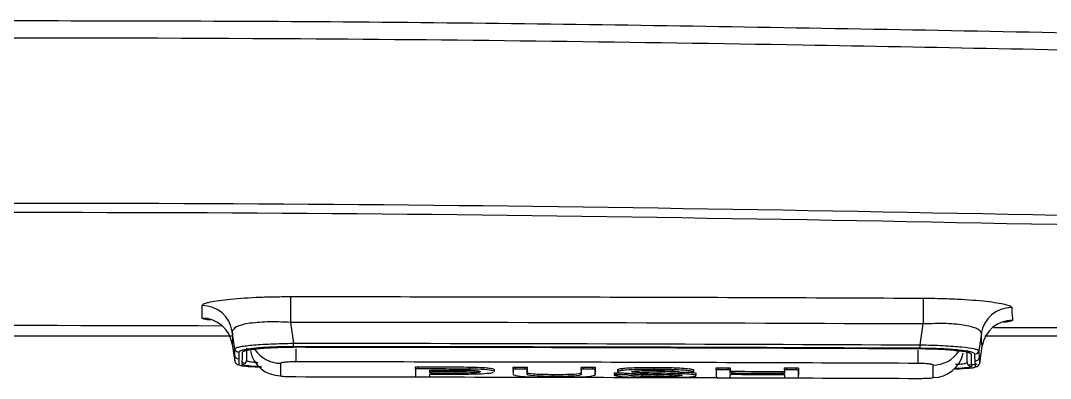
# Model space of a CAD drawing. Header units: millimetres. Extents: x -8699 to 14519, y -2727 to 7848.
# Drawn here: x 806.4 to 907.4, y -605.9 to -570.8 of the extents above; entities that cross this region are included whole.
import ezdxf

# ---------------------------------------------------------------- set-up
doc = ezdxf.new("R2010")
doc.units = ezdxf.units.MM
doc.layers.add('1', color=7, linetype='Continuous', true_color=0xffffff)
doc.layers.add('4', color=4, linetype='Continuous')

msp = doc.modelspace()

# ---------------------------------------------------------------- linework, layer by layer
at = {"layer": '1', "color": 8, "linetype": 'Continuous'}
for p, q in [((832.89, -600.38), (833.19, -602.42)), ((894.65, -602.58), (894.95, -600.53)), ((833.42, -602.8), (833.42, -602.79)), ((894.42, -602.94), (894.42, -602.95)), ((833.42, -602.96), (833.42, -604.25)), ((894.41, -603.11), (894.41, -604.4)), ((845.37, -604.74), (845.37, -604.94)), ((854.93, -604.76), (854.93, -604.96)), ((855.91, -604.96), (855.91, -604.76)), ((861.61, -604.78), (861.61, -604.98)), ((862.59, -604.98), (862.59, -604.78)), ((874.85, -604.82), (874.85, -605.02)), ((875.83, -605.02), (875.83, -604.82)), ((881.53, -604.84), (881.53, -605.04)), ((882.51, -605.04), (882.51, -604.84)), ((846.55, -605.33), (846.55, -605.13)), ((846.75, -605.14), (846.75, -605.35)), ((864.85, -605.33), (864.85, -605.53)), ((872.45, -605.24), (872.45, -605.04)), ((876.23, -605.17), (876.23, -605.37)), ((881.13, -605.39), (881.13, -605.19))]:
    msp.add_line(p, q, dxfattribs=at)
at = {"layer": '1', "color": 7, "linetype": 'Continuous'}
for p, q in [((827.44, -602.96), (827.19, -601.27)), ((900.65, -601.47), (900.4, -603.14)), ((827.17, -602.5), (827.43, -604.18)), ((900.49, -604.37), (900.74, -602.72)), ((845.17, -604.96), (845.17, -604.76)), ((854.73, -604.98), (854.73, -604.78)), ((856.11, -604.78), (856.11, -604.98)), ((861.41, -604.99), (861.41, -604.79)), ((862.79, -604.8), (862.79, -605)), ((874.65, -605.03), (874.65, -604.83)), ((876.03, -604.84), (876.03, -605.04)), ((881.33, -605.06), (881.33, -604.86)), ((882.71, -604.86), (882.71, -605.06)), ((833.41, -605.7), (833.41, -605.67)), ((852.89, -605.21), (852.89, -605.01)), ((854.73, -605.3), (854.73, -605.36)), ((862.79, -605.45), (862.79, -605.25)), ((864.65, -605.34), (864.65, -605.54)), ((864.98, -605.01), (864.98, -605.21)), ((872.45, -605.24), (872.45, -605.04)), ((872.45, -605.04), (872.45, -605.04)), ((872.69, -605.6), (872.69, -605.4)), ((876.03, -605.36), (876.03, -605.16)), ((882.71, -605.74), (882.71, -605.54)), ((894.41, -605.87), (894.41, -605.84))]:
    msp.add_line(p, q, dxfattribs=at)
at = {"layer": '1', "color": 8, "linetype": 'Continuous'}
for centre, major_axis, ratio, start_param, end_param in [((832.89, -600.83), (0, 3), 0.000082, 0.108823, 1.422441), ((824.22, -601.71), (-3, -0.06), 0.995907, 3.270118, 4.692953), ((894.95, -600.98), (-0.01, -3), 0.000759, 3.252354, 4.564038), ((903.61, -601.91), (-3, -0.1), 0.995731, 4.675823, 6.102552), ((824.21, -602.95), (-3, 0.17), 0.998393, 3.347474, 4.769016), ((833.19, -602.36), (0, 0.4), 0.00012, 3.245129, 4.564036), ((894.65, -602.52), (0.002, 0.4), 0.000756, 3.246861, 4.564038), ((827.83, -602.9), (-0.4, -0.009), 0.995771, 0.126443, 1.548975), ((831.92, -602.62), (-3, 0), 0.998256, 0.188142, 1.569482), ((831.92, -601.4), (-3, 0), 0.995735, 0.573382, 1.570508), ((895.92, -601.57), (-3, 0), 0.995602, 1.566643, 2.566441), ((895.92, -602.79), (-3, 0), 0.998265, 1.567039, 2.953704), ((900.01, -603.08), (0.4, 0.012), 0.995613, 4.678371, 6.105036), ((828.17, -604.11), (0.4, -0.003), 0.998279, 4.720005, 6.283185), ((899.67, -604.31), (-0.4, -0.003), 0.998285, 0, 1.558273)]:
    msp.add_ellipse(centre, major_axis=major_axis, ratio=ratio, start_param=start_param, end_param=end_param, dxfattribs=at)
at = {"layer": '1', "color": 7, "linetype": 'Continuous'}
for centre, major_axis, ratio, start_param, end_param in [((903.71, -603.16), (-2.97, -0.44), 0.998361, 4.56277, 5.989221), ((827.82, -604.12), (-0.399, 0.021), 0.998292, 0.199616, 1.620981), ((900.09, -604.32), (0.396, 0.055), 0.998263, 4.57146, 5.997883)]:
    msp.add_ellipse(centre, major_axis=major_axis, ratio=ratio, start_param=start_param, end_param=end_param, dxfattribs=at)
at = {"layer": '1', "color": 8, "linetype": 'Continuous'}
for points, knots in [([(759.3, -570.88), (766.08, -570.86), (779.64, -570.8), (799.97, -570.76), (820.29, -570.77), (847.39, -570.91), (874.47, -571.3), (901.53, -571.8), (915.05, -572.07), (921.82, -572.21)], [0, 0, 0, 0, 0.125001, 0.249997, 0.374992, 0.49999, 0.749992, 0.874995, 1, 1, 1, 1]), ([(921.56, -573.92), (908.74, -573.66), (879.53, -573.06), (825.45, -572.34), (784.15, -572.5), (759.26, -572.6)], [0, 0, 0, 0, 0.237223, 0.540651, 1, 1, 1, 1]), ([(758.57, -588.79), (784.83, -588.68), (811, -588.58), (863.23, -588.98), (889.33, -589.47), (915.52, -589.99)], [0, 0, 0, 0, 0.5, 0.5, 1, 1, 1, 1]), ([(915.36, -590.93), (889.25, -590.41), (863.12, -589.92), (810.83, -589.51), (784.67, -589.62), (758.5, -589.72)], [0, 0, 0, 0, 0.5, 0.5, 1, 1, 1, 1]), ([(824.22, -598.72), (824.23, -598.69), (824.26, -598.62), (824.48, -598.51), (825.07, -598.34), (826.54, -598.11), (828.97, -597.93), (831.17, -597.85), (832.32, -597.85), (832.89, -597.84)], [0, 0, 0, 0, 0.083926, 0.167305, 0.251486, 0.499898, 0.748567, 0.874803, 1, 1, 1, 1]), ([(832.89, -597.84), (843.34, -597.85), (864.03, -597.87), (884.72, -597.95), (894.96, -598)], [0, 0, 0, 0, 0.50521, 1, 1, 1, 1]), ([(824.21, -599.95), (824.22, -599.78), (824.23, -599.44), (824.22, -598.96), (824.22, -598.72)], [0, 0, 0, 0, 0.500117, 1, 1, 1, 1]), ([(894.96, -598), (895.34, -598), (896.1, -598.01), (897.23, -598.04), (899.02, -598.11), (901.3, -598.29), (902.85, -598.55), (903.53, -598.76), (903.59, -598.87), (903.63, -598.92)], [0, 0, 0, 0, 0.083696, 0.16701, 0.251439, 0.499784, 0.748385, 0.874426, 1, 1, 1, 1]), ([(903.63, -598.92), (903.64, -599.17), (903.66, -599.65), (903.7, -599.99), (903.72, -600.16)], [0, 0, 0, 0, 0.497824, 1, 1, 1, 1]), ([(825.09, -600.15), (825.02, -600.14), (824.71, -600.11), (824.31, -600.05), (824.24, -599.98), (824.21, -599.95)], [0, 0, 0, 0, 0.117846, 0.561274, 1, 1, 1, 1]), ([(832.89, -600.38), (832.89, -600.38), (832.12, -600.33), (830.56, -600.3), (828.68, -600.46), (827.4, -600.81), (827.26, -601.11), (827.19, -601.27)], [0, 0, 0, 0, 0.000078, 0.251799, 0.500063, 0.732434, 1, 1, 1, 1]), ([(900.65, -601.47), (900.63, -601.39), (900.59, -601.22), (900.25, -601), (899.74, -600.82), (898.84, -600.61), (897.26, -600.45), (895.72, -600.51), (894.95, -600.53)], [0, 0, 0, 0, 0.139321, 0.269153, 0.389837, 0.5018, 0.749521, 1, 1, 1, 1]), ([(903.72, -600.16), (903.71, -600.18), (903.68, -600.23), (903.45, -600.29), (903.14, -600.33), (902.89, -600.36), (902.8, -600.36)], [0, 0, 0, 0, 0.283202, 0.565692, 0.852696, 1, 1, 1, 1]), ([(894.65, -602.92), (884.61, -602.87), (864.12, -602.79), (843.64, -602.77), (833.19, -602.76)], [0, 0, 0, 0, 0.490077, 1, 1, 1, 1]), ([(833.42, -602.79), (843.71, -602.8), (864.04, -602.82), (884.38, -602.9), (894.42, -602.94)], [0, 0, 0, 0, 0.506158, 1, 1, 1, 1]), ([(827.84, -603.98), (827.75, -603.96), (827.56, -603.93), (827.49, -603.74), (827.44, -603.64)], [0, 0, 0, 0, 0.423058, 1, 1, 1, 1]), ([(827.83, -603.3), (827.83, -603.42), (827.84, -603.66), (827.84, -603.87), (827.84, -603.98)], [0, 0, 0, 0, 0.500374, 1, 1, 1, 1]), ([(900.04, -604.17), (900.03, -604.07), (900.02, -603.85), (900.01, -603.61), (900, -603.48)], [0, 0, 0, 0, 0.499955, 1, 1, 1, 1]), ([(900.44, -603.83), (900.39, -603.94), (900.32, -604.13), (900.12, -604.16), (900.04, -604.17)], [0, 0, 0, 0, 0.570512, 1, 1, 1, 1]), ([(827.84, -603.98), (827.84, -604.08), (827.83, -604.28), (827.83, -604.44), (827.82, -604.52)], [0, 0, 0, 0, 0.49989, 1, 1, 1, 1]), ([(830.04, -604.73), (829.92, -604.73), (829.3, -604.7), (828.64, -604.65), (828.23, -604.57), (828.19, -604.53), (828.17, -604.51)], [0, 0, 0, 0, 0.099597, 0.547366, 0.774865, 1, 1, 1, 1]), ([(828.57, -604.12), (828.59, -604.14), (828.64, -604.18), (828.99, -604.24), (829.39, -604.28), (829.65, -604.3), (829.7, -604.3)], [0, 0, 0, 0, 0.320984, 0.630469, 0.928454, 1, 1, 1, 1]), ([(831.92, -604.39), (831.92, -604.63), (831.92, -605.1), (831.91, -605.44), (831.91, -605.61)], [0, 0, 0, 0, 0.50176, 1, 1, 1, 1]), ([(833.42, -604.25), (833.22, -604.25), (832.82, -604.25), (832.32, -604.29), (832.05, -604.33), (831.93, -604.36), (831.92, -604.38), (831.92, -604.39)], [0, 0, 0, 0, 0.250229, 0.499808, 0.749353, 0.874589, 1, 1, 1, 1]), ([(894.41, -604.4), (884.39, -604.36), (864.06, -604.28), (843.73, -604.26), (833.42, -604.25)], [0, 0, 0, 0, 0.49267, 1, 1, 1, 1]), ([(895.91, -604.55), (895.9, -604.54), (895.89, -604.53), (895.77, -604.49), (895.5, -604.45), (895, -604.41), (894.6, -604.41), (894.41, -604.4)], [0, 0, 0, 0, 0.125411, 0.250647, 0.500193, 0.74977, 1, 1, 1, 1]), ([(895.91, -605.79), (895.91, -605.62), (895.91, -605.28), (895.91, -604.8), (895.91, -604.55)], [0, 0, 0, 0, 0.498298, 1, 1, 1, 1]), ([(899.67, -604.71), (899.65, -604.73), (899.61, -604.77), (899.19, -604.84), (898.59, -604.88), (898.07, -604.91), (898.04, -604.91)], [0, 0, 0, 0, 0.24253, 0.48762, 0.969993, 1, 1, 1, 1]), ([(898.13, -604.49), (898.27, -604.48), (898.66, -604.45), (899.16, -604.4), (899.23, -604.34), (899.27, -604.31)], [0, 0, 0, 0, 0.189756, 0.587135, 1, 1, 1, 1]), ([(900.09, -604.72), (900.08, -604.63), (900.06, -604.47), (900.05, -604.27), (900.04, -604.17)], [0, 0, 0, 0, 0.501544, 1, 1, 1, 1])]:
    msp.add_open_spline(points, degree=3, knots=knots, dxfattribs=at)
at = {"layer": '1', "color": 7, "linetype": 'Continuous'}
for points, degree in [([(752.51, -600.54), (777.05, -600.59), (801.59, -600.64), (826.14, -600.7)], 3), ([(901.87, -600.87), (953.5, -600.99), (1005.14, -601.1), (1056.77, -601.19)], 3), ([(828.58, -602.91), (828.57, -603.4), (828.57, -603.8), (828.57, -604.12)], 3), ([(899.27, -604.31), (899.27, -604), (899.26, -603.59), (899.26, -603.09)], 3), ([(828.36, -604.37), (828.28, -604.36), (828.2, -604.35), (828.12, -604.35)], 3), ([(850.52, -604.96), (850.52, -604.76)], 1), ([(865.42, -605.1), (865.42, -604.89)], 1), ([(868.6, -604.99), (868.6, -604.79)], 1), ([(870.61, -605.03), (870.61, -604.82)], 1), ([(849.14, -605.35), (849.14, -605.15)], 1), ([(850.99, -605.32), (850.99, -605.12)], 1), ([(854.72, -605.16), (854.72, -605.14), (854.73, -605.12), (854.73, -605.1)], 3), ([(858.67, -605.68), (858.67, -605.48)], 1), ([(866.76, -605.29), (866.76, -605.09)], 1), ([(867.4, -605.68), (867.4, -605.48)], 1), ([(868.89, -605.71), (868.89, -605.51)], 1), ([(870.2, -605.7), (870.2, -605.5)], 1), ([(870.96, -605.41), (870.96, -605.21)], 1), ([(876.03, -605.48), (876.03, -605.49), (876.03, -605.5), (876.03, -605.5)], 3), ([(876.23, -605.17), (877.86, -605.18), (879.5, -605.18), (881.13, -605.19)], 3)]:
    msp.add_open_spline(points, degree=degree, dxfattribs=at)
at = {"layer": '1', "color": 8, "linetype": 'Continuous'}
for points in [[(894.95, -600.53), (874.26, -600.45), (853.58, -600.38), (832.89, -600.38)], [(827.19, -601.27), (827.2, -601.78), (827.19, -602.19), (827.17, -602.5)], [(900.74, -602.72), (900.69, -602.4), (900.66, -601.98), (900.65, -601.47)], [(833.19, -602.42), (853.68, -602.42), (874.16, -602.49), (894.65, -602.58)], [(827.43, -604.18), (827.44, -604.02), (827.44, -603.84), (827.44, -603.64)], [(827.44, -603.64), (827.44, -603.43), (827.44, -603.21), (827.44, -602.96)], [(900.4, -603.14), (900.41, -603.39), (900.42, -603.62), (900.44, -603.83)], [(900.44, -603.83), (900.45, -604.04), (900.47, -604.22), (900.49, -604.37)]]:
    msp.add_open_spline(points, degree=3, dxfattribs=at)
at = {"layer": '1', "color": 7, "linetype": 'Continuous'}
for points, knots in [([(827.44, -602.96), (827.46, -602.93), (827.51, -602.86), (827.87, -602.77), (828.4, -602.68), (829.33, -602.58), (830.9, -602.47), (832.43, -602.44), (833.19, -602.42)], [0, 0, 0, 0, 0.136468, 0.265432, 0.387055, 0.50153, 0.74901, 1, 1, 1, 1]), ([(833.19, -602.76), (832.83, -602.76), (832.12, -602.77), (831.1, -602.8), (830.16, -602.85), (829.34, -602.92), (828.68, -603.01), (828.2, -603.1), (827.89, -603.2), (827.85, -603.26), (827.83, -603.3)], [0, 0, 0, 0, 0.125624, 0.250629, 0.375242, 0.499664, 0.62412, 0.748903, 0.8742, 1, 1, 1, 1]), ([(828.18, -603.31), (828.2, -603.27), (828.24, -603.21), (828.66, -603.09), (829.61, -602.94), (831.07, -602.84), (832.39, -602.8), (833.08, -602.8), (833.42, -602.79)], [0, 0, 0, 0, 0.125127, 0.251476, 0.500241, 0.748793, 0.87507, 1, 1, 1, 1]), ([(833.42, -602.79), (834.61, -602.79), (836.55, -602.79), (839.28, -602.79), (841.59, -602.8), (843.91, -602.8), (846.24, -602.8), (848.56, -602.8), (854.38, -602.81), (864.84, -602.84), (875.14, -602.87), (881.79, -602.89), (883.61, -602.9), (885.44, -602.91), (887.26, -602.91), (889.06, -602.92), (891.44, -602.93), (893.23, -602.94), (894.42, -602.94)], [0, 0, 0, 0, 0.058409, 0.095781, 0.133905, 0.17203, 0.210155, 0.248279, 0.286404, 0.49609, 0.762967, 0.792922, 0.822878, 0.852834, 0.882789, 0.912228, 0.941535, 1, 1, 1, 1]), ([(894.42, -602.94), (894.76, -602.95), (895.45, -602.96), (896.76, -603), (898.23, -603.11), (899.18, -603.26), (899.6, -603.39), (899.64, -603.46), (899.66, -603.49)], [0, 0, 0, 0, 0.125055, 0.251401, 0.500187, 0.74876, 0.874888, 1, 1, 1, 1]), ([(894.65, -602.58), (895.03, -602.58), (895.8, -602.6), (896.89, -602.65), (897.9, -602.71), (899.02, -602.8), (900.13, -602.96), (900.31, -603.08), (900.4, -603.14)], [0, 0, 0, 0, 0.126583, 0.252132, 0.37697, 0.501427, 0.735731, 1, 1, 1, 1]), ([(900, -603.48), (899.98, -603.45), (899.94, -603.38), (899.63, -603.28), (899.15, -603.18), (898.49, -603.1), (897.67, -603.02), (896.74, -602.97), (895.72, -602.93), (895.01, -602.92), (894.65, -602.92)], [0, 0, 0, 0, 0.125685, 0.250708, 0.375275, 0.499799, 0.62445, 0.749211, 0.87431, 1, 1, 1, 1]), ([(828.17, -604.51), (828.17, -604.35), (828.17, -604.01), (828.18, -603.54), (828.18, -603.31)], [0, 0, 0, 0, 0.496917, 1, 1, 1, 1]), ([(899.66, -603.49), (899.66, -603.73), (899.66, -604.2), (899.67, -604.54), (899.67, -604.71)], [0, 0, 0, 0, 0.502146, 1, 1, 1, 1]), ([(827.82, -604.52), (827.84, -604.54), (827.88, -604.58), (828.32, -604.66), (829.07, -604.72), (829.83, -604.75), (830.05, -604.76)], [0, 0, 0, 0, 0.210097, 0.422163, 0.839655, 1, 1, 1, 1]), ([(845.17, -604.76), (845.17, -604.75), (845.18, -604.75), (845.19, -604.75), (845.2, -604.75), (845.23, -604.74), (845.25, -604.74), (845.29, -604.74), (845.31, -604.74), (845.34, -604.74), (845.36, -604.74), (845.37, -604.74)], [0, 0, 0, 0, 0.21587, 0.21587, 0.431762, 0.431762, 0.647291, 0.647291, 0.862061, 0.862061, 1, 1, 1, 1]), ([(845.37, -604.94), (845.35, -604.94), (845.33, -604.94), (845.29, -604.94), (845.27, -604.94), (845.23, -604.95), (845.22, -604.95), (845.19, -604.95), (845.18, -604.95), (845.17, -604.95), (845.17, -604.96), (845.17, -604.96)], [0, 0, 0, 0, 0.213949, 0.213949, 0.427877, 0.427877, 0.642135, 0.642135, 0.857133, 0.857133, 1, 1, 1, 1]), ([(845.17, -604.96), (845.17, -605.1), (845.17, -605.23), (845.17, -605.42), (845.17, -605.49), (845.17, -605.6), (845.17, -605.66), (845.17, -605.71)], [0, 0, 0, 0, 0.499954, 0.499954, 0.759862, 0.759862, 1, 1, 1, 1]), ([(845.37, -604.74), (846.23, -604.74), (847.09, -604.74), (848.81, -604.75), (849.67, -604.74), (850.52, -604.76)], [0, 0, 0, 0, 0.5, 0.5, 1, 1, 1, 1]), ([(850.52, -604.96), (850.07, -604.95), (849.61, -604.95), (848.69, -604.95), (848.24, -604.95), (846.98, -604.94), (846.18, -604.94), (845.37, -604.94)], [0, 0, 0, 0, 0.266876, 0.266876, 0.5323, 0.5323, 1, 1, 1, 1]), ([(850.52, -604.76), (850.85, -604.76), (851.18, -604.77), (851.72, -604.8), (851.94, -604.81), (852.31, -604.85), (852.46, -604.87), (852.74, -604.92), (852.84, -604.95), (852.88, -604.99), (852.89, -605), (852.89, -605.01)], [0, 0, 0, 0, 0.243023, 0.243023, 0.441697, 0.441697, 0.639672, 0.639672, 0.917142, 0.917142, 1, 1, 1, 1]), ([(852.9, -605.21), (852.89, -605.18), (852.83, -605.15), (852.56, -605.08), (852.29, -605.04), (851.51, -604.98), (851.02, -604.97), (850.52, -604.96)], [0, 0, 0, 0, 0.26528, 0.26528, 0.63264, 0.63264, 1, 1, 1, 1]), ([(854.73, -604.78), (854.73, -604.77), (854.73, -604.77), (854.75, -604.77), (854.76, -604.77), (854.79, -604.76), (854.8, -604.76), (854.84, -604.76), (854.86, -604.76), (854.9, -604.76), (854.91, -604.76), (854.93, -604.76)], [0, 0, 0, 0, 0.215873, 0.215873, 0.43177, 0.43177, 0.647293, 0.647293, 0.86205, 0.86205, 1, 1, 1, 1]), ([(854.93, -604.96), (854.91, -604.96), (854.88, -604.96), (854.84, -604.96), (854.82, -604.96), (854.79, -604.96), (854.77, -604.97), (854.75, -604.97), (854.74, -604.97), (854.73, -604.97), (854.73, -604.97), (854.73, -604.98)], [0, 0, 0, 0, 0.213938, 0.213938, 0.427855, 0.427855, 0.642098, 0.642098, 0.857083, 0.857083, 1, 1, 1, 1]), ([(854.93, -604.76), (855.09, -604.76), (855.26, -604.76), (855.58, -604.76), (855.75, -604.76), (855.91, -604.76)], [0, 0, 0, 0, 0.5, 0.5, 1, 1, 1, 1]), ([(855.91, -604.96), (855.75, -604.96), (855.58, -604.96), (855.3, -604.96), (855.19, -604.96), (855.03, -604.96), (854.98, -604.96), (854.93, -604.96)], [0, 0, 0, 0, 0.500025, 0.500025, 0.85183, 0.85183, 1, 1, 1, 1]), ([(855.91, -604.76), (855.93, -604.76), (855.96, -604.76), (856, -604.76), (856.02, -604.76), (856.05, -604.77), (856.07, -604.77), (856.09, -604.77), (856.1, -604.77), (856.11, -604.78), (856.11, -604.78), (856.11, -604.78)], [0, 0, 0, 0, 0.213989, 0.213989, 0.427954, 0.427954, 0.642293, 0.642293, 0.857396, 0.857396, 1, 1, 1, 1]), ([(856.11, -604.98), (856.11, -604.98), (856.11, -604.98), (856.09, -604.97), (856.08, -604.97), (856.05, -604.97), (856.04, -604.97), (856, -604.96), (855.98, -604.96), (855.94, -604.96), (855.93, -604.96), (855.91, -604.96)], [0, 0, 0, 0, 0.215958, 0.215958, 0.431936, 0.431936, 0.647588, 0.647588, 0.862493, 0.862493, 1, 1, 1, 1]), ([(856.11, -604.78), (856.11, -604.86), (856.11, -604.93), (856.11, -605.08), (856.11, -605.15), (856.11, -605.26), (856.12, -605.29), (856.21, -605.35), (856.27, -605.37), (856.45, -605.4), (856.56, -605.41), (856.83, -605.43), (857, -605.44), (857.42, -605.46), (857.68, -605.47), (858.18, -605.47), (858.43, -605.48), (858.67, -605.48)], [0, 0, 0, 0, 0.261069, 0.261069, 0.522137, 0.522137, 0.656849, 0.656849, 0.737572, 0.737572, 0.796415, 0.796415, 0.855322, 0.855322, 0.931909, 0.931909, 1, 1, 1, 1]), ([(861.41, -604.79), (861.41, -604.79), (861.41, -604.79), (861.43, -604.78), (861.44, -604.78), (861.47, -604.78), (861.48, -604.78), (861.52, -604.78), (861.54, -604.78), (861.58, -604.78), (861.59, -604.78), (861.61, -604.78)], [0, 0, 0, 0, 0.215871, 0.215871, 0.431767, 0.431767, 0.647282, 0.647282, 0.862028, 0.862028, 1, 1, 1, 1]), ([(861.61, -604.78), (861.77, -604.78), (861.94, -604.78), (862.26, -604.78), (862.43, -604.78), (862.59, -604.78)], [0, 0, 0, 0, 0.5, 0.5, 1, 1, 1, 1]), ([(862.59, -604.78), (862.61, -604.78), (862.64, -604.78), (862.68, -604.78), (862.7, -604.78), (862.73, -604.78), (862.75, -604.78), (862.77, -604.79), (862.78, -604.79), (862.79, -604.79), (862.79, -604.79), (862.79, -604.8)], [0, 0, 0, 0, 0.213992, 0.213992, 0.42796, 0.42796, 0.642308, 0.642308, 0.857424, 0.857424, 1, 1, 1, 1]), ([(862.79, -604.8), (862.79, -604.91), (862.79, -605.03), (862.79, -605.17), (862.8, -605.21), (862.8, -605.25)], [0, 0, 0, 0, 0.737215, 0.737215, 1, 1, 1, 1]), ([(864.98, -605.01), (864.98, -605), (865, -604.98), (865.13, -604.94), (865.26, -604.92), (865.42, -604.89)], [0, 0, 0, 0, 0.423636, 0.423636, 1, 1, 1, 1]), ([(865.42, -604.89), (865.75, -604.85), (866.26, -604.82), (867.39, -604.79), (867.99, -604.78), (868.6, -604.79)], [0, 0, 0, 0, 0.5, 0.5, 1, 1, 1, 1]), ([(868.6, -604.79), (868.77, -604.79), (868.94, -604.79), (869.29, -604.79), (869.46, -604.79), (869.97, -604.8), (870.29, -604.81), (870.61, -604.82)], [0, 0, 0, 0, 0.25003, 0.25003, 0.500477, 0.500477, 1, 1, 1, 1]), ([(870.61, -604.82), (870.93, -604.84), (871.23, -604.85), (871.75, -604.9), (871.96, -604.92), (872.27, -604.97), (872.37, -605), (872.43, -605.03), (872.44, -605.04), (872.45, -605.04)], [0, 0, 0, 0, 0.316426, 0.316426, 0.634493, 0.634493, 0.934568, 0.934568, 1, 1, 1, 1]), ([(874.65, -604.83), (874.65, -604.83), (874.65, -604.83), (874.67, -604.82), (874.68, -604.82), (874.71, -604.82), (874.72, -604.82), (874.76, -604.82), (874.78, -604.82), (874.82, -604.82), (874.83, -604.82), (874.85, -604.82)], [0, 0, 0, 0, 0.215864, 0.215864, 0.431753, 0.431753, 0.647254, 0.647254, 0.861981, 0.861981, 1, 1, 1, 1]), ([(874.85, -604.82), (875.01, -604.82), (875.18, -604.82), (875.5, -604.82), (875.67, -604.82), (875.83, -604.82)], [0, 0, 0, 0, 0.5, 0.5, 1, 1, 1, 1]), ([(875.83, -604.82), (875.85, -604.82), (875.88, -604.82), (875.92, -604.82), (875.94, -604.82), (875.97, -604.82), (875.99, -604.83), (876.01, -604.83), (876.02, -604.83), (876.03, -604.83), (876.03, -604.84), (876.03, -604.84)], [0, 0, 0, 0, 0.214002, 0.214002, 0.427979, 0.427979, 0.642343, 0.642343, 0.857479, 0.857479, 1, 1, 1, 1]), ([(876.03, -604.84), (876.03, -604.89), (876.03, -604.95), (876.03, -605.05), (876.03, -605.11), (876.03, -605.16)], [0, 0, 0, 0, 0.499996, 0.499996, 1, 1, 1, 1]), ([(881.33, -604.86), (881.33, -604.85), (881.33, -604.85), (881.35, -604.85), (881.36, -604.85), (881.39, -604.84), (881.4, -604.84), (881.44, -604.84), (881.46, -604.84), (881.5, -604.84), (881.51, -604.84), (881.53, -604.84)], [0, 0, 0, 0, 0.215859, 0.215859, 0.431744, 0.431744, 0.647238, 0.647238, 0.861958, 0.861958, 1, 1, 1, 1]), ([(881.53, -604.84), (881.69, -604.84), (881.86, -604.84), (882.18, -604.84), (882.35, -604.84), (882.51, -604.84)], [0, 0, 0, 0, 0.5, 0.5, 1, 1, 1, 1]), ([(882.51, -604.84), (882.53, -604.84), (882.56, -604.84), (882.6, -604.85), (882.62, -604.85), (882.65, -604.85), (882.67, -604.85), (882.69, -604.85), (882.7, -604.86), (882.71, -604.86), (882.71, -604.86), (882.71, -604.86)], [0, 0, 0, 0, 0.214008, 0.214008, 0.42799, 0.42799, 0.642362, 0.642362, 0.857506, 0.857506, 1, 1, 1, 1]), ([(882.71, -604.86), (882.71, -605), (882.71, -605.14), (882.71, -605.37), (882.71, -605.46), (882.71, -605.55)], [0, 0, 0, 0, 0.557896, 0.557896, 1, 1, 1, 1]), ([(898.04, -604.94), (898.2, -604.93), (898.89, -604.91), (899.61, -604.85), (900.04, -604.78), (900.08, -604.74), (900.09, -604.72)], [0, 0, 0, 0, 0.124461, 0.5598, 0.780986, 1, 1, 1, 1]), ([(900.22, -604.48), (900.16, -604.5), (899.96, -604.53), (899.66, -604.55), (899.44, -604.57)], [0, 0, 0, 0, 0.344001, 1, 1, 1, 1]), ([(831.91, -605.61), (831.94, -605.62), (831.98, -605.64), (832.33, -605.67), (832.74, -605.69), (833.12, -605.7), (833.32, -605.7), (833.41, -605.7)], [0, 0, 0, 0, 0.250269, 0.499886, 0.749398, 0.874608, 1, 1, 1, 1]), ([(833.41, -605.7), (843.79, -605.72), (864.13, -605.76), (884.46, -605.83), (894.41, -605.87)], [0, 0, 0, 0, 0.510597, 1, 1, 1, 1]), ([(845.17, -605.71), (845.17, -605.71), (845.18, -605.71), (845.19, -605.71), (845.2, -605.72), (845.23, -605.72), (845.25, -605.72), (845.29, -605.72), (845.31, -605.72), (845.34, -605.72), (845.36, -605.72), (845.37, -605.72)], [0, 0, 0, 0, 0.215498, 0.215498, 0.431008, 0.431008, 0.646335, 0.646335, 0.86125, 0.86125, 1, 1, 1, 1]), ([(845.37, -605.72), (845.42, -605.72), (845.47, -605.72), (845.69, -605.72), (845.86, -605.72), (846.14, -605.72), (846.25, -605.72), (846.35, -605.72)], [0, 0, 0, 0, 0.148199, 0.148199, 0.675923, 0.675923, 1, 1, 1, 1]), ([(846.35, -605.72), (846.38, -605.72), (846.4, -605.72), (846.44, -605.72), (846.46, -605.72), (846.5, -605.72), (846.51, -605.72), (846.54, -605.72), (846.54, -605.72), (846.55, -605.71), (846.55, -605.71), (846.55, -605.71)], [0, 0, 0, 0, 0.214377, 0.214377, 0.428744, 0.428744, 0.643285, 0.643285, 0.858232, 0.858232, 1, 1, 1, 1]), ([(846.55, -605.07), (846.55, -605.07), (846.56, -605.06), (846.57, -605.06), (846.58, -605.06), (846.61, -605.06), (846.63, -605.05), (846.67, -605.05), (846.69, -605.05), (846.73, -605.05), (846.74, -605.05), (846.75, -605.05)], [0, 0, 0, 0, 0.215854, 0.215854, 0.431731, 0.431731, 0.647263, 0.647263, 0.862083, 0.862083, 1, 1, 1, 1]), ([(846.55, -605.33), (846.55, -605.31), (846.55, -605.29), (846.55, -605.24), (846.55, -605.2), (846.55, -605.13), (846.55, -605.1), (846.55, -605.07)], [0, 0, 0, 0, 0.220031, 0.220031, 0.640006, 0.640006, 1, 1, 1, 1]), ([(846.55, -605.07), (846.55, -605.07), (846.55, -605.07), (846.55, -605.09), (846.55, -605.11), (846.55, -605.13)], [0, 0, 0, 0, 0.107872, 0.107872, 1, 1, 1, 1]), ([(846.55, -605.13), (846.55, -605.13), (846.56, -605.13), (846.57, -605.14), (846.58, -605.14), (846.61, -605.14), (846.63, -605.14), (846.67, -605.14), (846.69, -605.14), (846.73, -605.14), (846.74, -605.14), (846.75, -605.14)], [0, 0, 0, 0, 0.215728, 0.215728, 0.431472, 0.431472, 0.646956, 0.646956, 0.861862, 0.861862, 1, 1, 1, 1]), ([(846.75, -605.35), (846.73, -605.35), (846.71, -605.35), (846.67, -605.34), (846.65, -605.34), (846.61, -605.34), (846.6, -605.34), (846.57, -605.34), (846.56, -605.34), (846.56, -605.33), (846.55, -605.33), (846.55, -605.33)], [0, 0, 0, 0, 0.214222, 0.214222, 0.428426, 0.428426, 0.642913, 0.642913, 0.857984, 0.857984, 1, 1, 1, 1]), ([(846.55, -605.45), (846.55, -605.45), (846.56, -605.45), (846.57, -605.45), (846.58, -605.45), (846.61, -605.44), (846.63, -605.44), (846.67, -605.44), (846.69, -605.44), (846.73, -605.44), (846.74, -605.44), (846.75, -605.44)], [0, 0, 0, 0, 0.215662, 0.215662, 0.431341, 0.431341, 0.646755, 0.646755, 0.861627, 0.861627, 1, 1, 1, 1]), ([(846.55, -605.71), (846.55, -605.69), (846.55, -605.68), (846.55, -605.63), (846.55, -605.61), (846.55, -605.54), (846.55, -605.5), (846.55, -605.45)], [0, 0, 0, 0, 0.223727, 0.223727, 0.500095, 0.500095, 1, 1, 1, 1]), ([(846.75, -605.05), (846.9, -605.05), (847.05, -605.05), (847.51, -605.05), (847.83, -605.05), (848.47, -605.05), (848.79, -605.05), (849.11, -605.06)], [0, 0, 0, 0, 0.186268, 0.186268, 0.593134, 0.593134, 1, 1, 1, 1]), ([(846.75, -605.14), (846.9, -605.15), (847.05, -605.15), (847.52, -605.15), (847.85, -605.15), (848.49, -605.15), (848.82, -605.15), (849.14, -605.15)], [0, 0, 0, 0, 0.187121, 0.187121, 0.593561, 0.593561, 1, 1, 1, 1]), ([(846.75, -605.44), (847.78, -605.44), (848.8, -605.45), (850.33, -605.44), (850.84, -605.44), (851.77, -605.41), (852.15, -605.38), (852.58, -605.33), (852.7, -605.31), (852.78, -605.28)], [0, 0, 0, 0, 0.431555, 0.431555, 0.647332, 0.647332, 0.863109, 0.863109, 1, 1, 1, 1]), ([(849.14, -605.35), (848.71, -605.35), (848.28, -605.35), (847.63, -605.35), (847.42, -605.35), (847.05, -605.35), (846.9, -605.35), (846.75, -605.35)], [0, 0, 0, 0, 0.541919, 0.541919, 0.812879, 0.812879, 1, 1, 1, 1]), ([(849.11, -605.06), (849.21, -605.06), (849.32, -605.06), (849.53, -605.06), (849.63, -605.06), (849.94, -605.06), (850.15, -605.06), (850.35, -605.07)], [0, 0, 0, 0, 0.252179, 0.252179, 0.50438, 0.50438, 1, 1, 1, 1]), ([(849.14, -605.15), (849.31, -605.15), (849.47, -605.15), (849.8, -605.15), (849.97, -605.15), (850.13, -605.15), (850.37, -605.14), (850.61, -605.14), (850.81, -605.13), (850.88, -605.12), (850.93, -605.12), (850.99, -605.12)], [0, 0, 0, 0, 0.252546, 0.252546, 0.505632, 0.505632, 0.505632, 0.886076, 0.886076, 0.886076, 1, 1, 1, 1]), ([(850.99, -605.32), (850.85, -605.33), (850.69, -605.33), (850.26, -605.35), (849.98, -605.35), (849.51, -605.35), (849.33, -605.35), (849.14, -605.35)], [0, 0, 0, 0, 0.289469, 0.289469, 0.715285, 0.715285, 1, 1, 1, 1]), ([(850.35, -605.07), (850.51, -605.07), (850.67, -605.08), (850.96, -605.1), (851.08, -605.11), (851.29, -605.13), (851.37, -605.14), (851.49, -605.18), (851.51, -605.2), (851.5, -605.24), (851.46, -605.26), (851.3, -605.29), (851.21, -605.3), (851.06, -605.31), (851.03, -605.31), (850.99, -605.32)], [0, 0, 0, 0, 0.139623, 0.139623, 0.278929, 0.278929, 0.427081, 0.427081, 0.619531, 0.619531, 0.821131, 0.821131, 0.961326, 0.961326, 1, 1, 1, 1]), ([(854.72, -605.36), (854.7, -605.43), (854.7, -605.5), (855.02, -605.61), (855.26, -605.65), (856.17, -605.72), (856.78, -605.74), (858.04, -605.76), (858.69, -605.76), (859.98, -605.76), (860.63, -605.75), (861.18, -605.73)], [0, 0, 0, 0, 0.275564, 0.275564, 0.456673, 0.456673, 0.637782, 0.637782, 0.818891, 0.818891, 1, 1, 1, 1]), ([(854.73, -604.98), (854.73, -605.09), (854.73, -605.19), (854.73, -605.29), (854.73, -605.3), (854.73, -605.3)], [0, 0, 0, 0, 0.962283, 0.962283, 1, 1, 1, 1]), ([(858.67, -605.68), (858.22, -605.68), (857.76, -605.67), (856.96, -605.64), (856.61, -605.62), (856.04, -605.54), (856.11, -605.47), (856.11, -605.27), (856.11, -605.13), (856.11, -604.98)], [0, 0, 0, 0, 0.125, 0.125, 0.25, 0.25, 0.5, 0.5, 1, 1, 1, 1]), ([(858.67, -605.48), (859.09, -605.48), (859.51, -605.48), (860.32, -605.46), (860.7, -605.45), (861.39, -605.38), (861.41, -605.31), (861.41, -605.25)], [0, 0, 0, 0, 0.25, 0.25, 0.5, 0.5, 1, 1, 1, 1]), ([(861.41, -605.45), (861.41, -605.49), (861.38, -605.53), (861.23, -605.58), (861.17, -605.59), (860.99, -605.62), (860.89, -605.63), (860.63, -605.65), (860.48, -605.66), (860.07, -605.67), (859.8, -605.67), (859.25, -605.68), (858.96, -605.68), (858.67, -605.68)], [0, 0, 0, 0, 0.302393, 0.302393, 0.444885, 0.444885, 0.555903, 0.555903, 0.667078, 0.667078, 0.828751, 0.828751, 1, 1, 1, 1]), ([(861.18, -605.73), (861.31, -605.72), (861.45, -605.72), (861.58, -605.71), (861.82, -605.7), (862.03, -605.69), (862.28, -605.66), (862.36, -605.65), (862.44, -605.63)], [0, 0, 0, 0, 0.252912, 0.252912, 0.252912, 0.713273, 0.713273, 1, 1, 1, 1]), ([(861.61, -604.98), (861.59, -604.98), (861.56, -604.98), (861.52, -604.98), (861.5, -604.98), (861.47, -604.98), (861.45, -604.98), (861.43, -604.99), (861.42, -604.99), (861.41, -604.99), (861.41, -604.99), (861.41, -604.99)], [0, 0, 0, 0, 0.213929, 0.213929, 0.427839, 0.427839, 0.64207, 0.64207, 0.857045, 0.857045, 1, 1, 1, 1]), ([(861.41, -604.99), (861.41, -605.07), (861.41, -605.15), (861.41, -605.26), (861.41, -605.3), (861.41, -605.38), (861.41, -605.42), (861.41, -605.45)], [0, 0, 0, 0, 0.482746, 0.482746, 0.741372, 0.741372, 1, 1, 1, 1]), ([(862.59, -604.98), (862.43, -604.98), (862.26, -604.98), (861.98, -604.98), (861.87, -604.98), (861.71, -604.98), (861.66, -604.98), (861.61, -604.98)], [0, 0, 0, 0, 0.500029, 0.500029, 0.851834, 0.851834, 1, 1, 1, 1]), ([(862.44, -605.63), (862.95, -605.55), (862.79, -605.44), (862.79, -605.23), (862.79, -605.12), (862.79, -605)], [0, 0, 0, 0, 0.5, 0.5, 1, 1, 1, 1]), ([(862.79, -605), (862.79, -604.99), (862.79, -604.99), (862.77, -604.99), (862.76, -604.99), (862.73, -604.98), (862.72, -604.98), (862.68, -604.98), (862.66, -604.98), (862.62, -604.98), (862.61, -604.98), (862.59, -604.98)], [0, 0, 0, 0, 0.215966, 0.215966, 0.431952, 0.431952, 0.647615, 0.647615, 0.862531, 0.862531, 1, 1, 1, 1]), ([(864.65, -605.34), (864.65, -605.34), (864.65, -605.34), (864.66, -605.33), (864.67, -605.33), (864.69, -605.33), (864.71, -605.33), (864.75, -605.33), (864.77, -605.33), (864.81, -605.33), (864.83, -605.33), (864.85, -605.33)], [0, 0, 0, 0, 0.161952, 0.161952, 0.377541, 0.377541, 0.592916, 0.592916, 0.807783, 0.807783, 1, 1, 1, 1]), ([(864.85, -605.53), (864.83, -605.53), (864.8, -605.53), (864.76, -605.53), (864.74, -605.53), (864.71, -605.53), (864.69, -605.53), (864.67, -605.53), (864.66, -605.54), (864.65, -605.54), (864.65, -605.54), (864.65, -605.54)], [0, 0, 0, 0, 0.203267, 0.203267, 0.406522, 0.406522, 0.609983, 0.609983, 0.813926, 0.813926, 1, 1, 1, 1]), ([(864.65, -605.54), (864.66, -605.55), (864.68, -605.57), (864.77, -605.6), (864.9, -605.62), (865.09, -605.65), (865.14, -605.66), (865.18, -605.67)], [0, 0, 0, 0, 0.28294, 0.28294, 0.831189, 0.831189, 1, 1, 1, 1]), ([(864.85, -605.33), (865.01, -605.33), (865.18, -605.33), (865.38, -605.33), (865.43, -605.33), (865.47, -605.33)], [0, 0, 0, 0, 0.798702, 0.798702, 1, 1, 1, 1]), ([(865.84, -605.53), (865.67, -605.53), (865.49, -605.53), (865.21, -605.53), (865.09, -605.53), (864.93, -605.53), (864.89, -605.53), (864.85, -605.53)], [0, 0, 0, 0, 0.520389, 0.520389, 0.869527, 0.869527, 1, 1, 1, 1]), ([(865.42, -605.1), (865.25, -605.12), (865.12, -605.14), (865, -605.18), (864.98, -605.2), (864.98, -605.21)], [0, 0, 0, 0, 0.616463, 0.616463, 1, 1, 1, 1]), ([(865, -605.24), (865, -605.24), (865, -605.24), (865.04, -605.27), (865.14, -605.29), (865.42, -605.33), (865.59, -605.35), (865.99, -605.37), (866.23, -605.38), (866.47, -605.39)], [0, 0, 0, 0, 0.000729, 0.000729, 0.361734, 0.361734, 0.67612, 0.67612, 1, 1, 1, 1]), ([(865.18, -605.67), (865.74, -605.73), (866.77, -605.77), (868.89, -605.8), (870.01, -605.8), (871, -605.77)], [0, 0, 0, 0, 0.5, 0.5, 1, 1, 1, 1]), ([(868.6, -604.99), (867.99, -604.98), (867.39, -604.99), (866.27, -605.02), (865.75, -605.05), (865.42, -605.1)], [0, 0, 0, 0, 0.5, 0.5, 1, 1, 1, 1]), ([(866.04, -605.54), (866.03, -605.54), (866.02, -605.54), (866, -605.54), (865.99, -605.54), (865.96, -605.53), (865.94, -605.53), (865.9, -605.53), (865.87, -605.53), (865.85, -605.53), (865.84, -605.53), (865.84, -605.53)], [0, 0, 0, 0, 0.23734, 0.23734, 0.474701, 0.474701, 0.711733, 0.711733, 0.94817, 0.94817, 1, 1, 1, 1]), ([(866.04, -605.34), (866.08, -605.36), (866.16, -605.39), (866.4, -605.42), (866.53, -605.44), (866.86, -605.46), (867.06, -605.47), (867.31, -605.48), (867.35, -605.48), (867.4, -605.48)], [0, 0, 0, 0, 0.387243, 0.387243, 0.664675, 0.664675, 0.941027, 0.941027, 1, 1, 1, 1]), ([(867.4, -605.68), (867.16, -605.67), (866.94, -605.66), (866.56, -605.64), (866.4, -605.62), (866.16, -605.59), (866.08, -605.56), (866.04, -605.54)], [0, 0, 0, 0, 0.307012, 0.307012, 0.617967, 0.617967, 1, 1, 1, 1]), ([(866.36, -605.22), (866.36, -605.21), (866.36, -605.2), (866.39, -605.19), (866.45, -605.18), (866.6, -605.15), (866.72, -605.14), (866.87, -605.13), (866.89, -605.13), (866.91, -605.13)], [0, 0, 0, 0, 0.153338, 0.153338, 0.522607, 0.522607, 0.941379, 0.941379, 1, 1, 1, 1]), ([(866.76, -605.29), (866.66, -605.28), (866.57, -605.27), (866.44, -605.25), (866.39, -605.24), (866.37, -605.23)], [0, 0, 0, 0, 0.498713, 0.498713, 1, 1, 1, 1]), ([(866.47, -605.39), (866.62, -605.4), (866.78, -605.41), (867.1, -605.42), (867.27, -605.42), (867.76, -605.43), (868.09, -605.44), (868.42, -605.45)], [0, 0, 0, 0, 0.251478, 0.251478, 0.502099, 0.502099, 1, 1, 1, 1]), ([(870.96, -605.41), (870.61, -605.39), (870.24, -605.39), (869.51, -605.37), (869.14, -605.36), (868.3, -605.34), (867.82, -605.33), (867.15, -605.31), (866.93, -605.3), (866.76, -605.29)], [0, 0, 0, 0, 0.25736, 0.25736, 0.513119, 0.513119, 0.845941, 0.845941, 1, 1, 1, 1]), ([(866.91, -605.13), (867.07, -605.12), (867.26, -605.11), (867.62, -605.1), (867.8, -605.1), (868.19, -605.1), (868.42, -605.09), (868.65, -605.1)], [0, 0, 0, 0, 0.344408, 0.344408, 0.630217, 0.630217, 1, 1, 1, 1]), ([(867.31, -605.11), (867.46, -605.12), (867.61, -605.12), (868.12, -605.14), (868.48, -605.14), (869.55, -605.17), (870.28, -605.18), (870.96, -605.21)], [0, 0, 0, 0, 0.124599, 0.124599, 0.416399, 0.416399, 1, 1, 1, 1]), ([(867.4, -605.48), (867.51, -605.49), (867.63, -605.49), (867.88, -605.5), (868, -605.5), (868.38, -605.5), (868.63, -605.51), (868.89, -605.51)], [0, 0, 0, 0, 0.251036, 0.251036, 0.502852, 0.502852, 1, 1, 1, 1]), ([(868.89, -605.71), (868.76, -605.71), (868.63, -605.71), (868.37, -605.7), (868.24, -605.7), (867.86, -605.7), (867.63, -605.69), (867.4, -605.68)], [0, 0, 0, 0, 0.253511, 0.253511, 0.507764, 0.507764, 1, 1, 1, 1]), ([(868.42, -605.45), (868.57, -605.45), (868.73, -605.46), (869.03, -605.46), (869.18, -605.47), (869.62, -605.48), (869.92, -605.48), (870.2, -605.49)], [0, 0, 0, 0, 0.253168, 0.253168, 0.506338, 0.506338, 1, 1, 1, 1]), ([(870.61, -605.03), (870.45, -605.02), (870.29, -605.01), (869.95, -605), (869.78, -605), (869.28, -604.99), (868.94, -604.99), (868.6, -604.99)], [0, 0, 0, 0, 0.25269, 0.25269, 0.506164, 0.506164, 1, 1, 1, 1]), ([(868.65, -605.1), (868.88, -605.1), (869.12, -605.1), (869.35, -605.1), (869.65, -605.11), (869.94, -605.12), (870.26, -605.13), (870.33, -605.14), (870.39, -605.14)], [0, 0, 0, 0, 0.385579, 0.385579, 0.385579, 0.871938, 0.871938, 1, 1, 1, 1]), ([(868.89, -605.51), (869, -605.51), (869.11, -605.51), (869.33, -605.51), (869.44, -605.51), (869.77, -605.5), (869.99, -605.5), (870.2, -605.5)], [0, 0, 0, 0, 0.250174, 0.250174, 0.500862, 0.500862, 1, 1, 1, 1]), ([(870.2, -605.7), (870.09, -605.7), (869.99, -605.7), (869.77, -605.7), (869.66, -605.71), (869.33, -605.71), (869.11, -605.71), (868.89, -605.71)], [0, 0, 0, 0, 0.250765, 0.250765, 0.501558, 0.501558, 1, 1, 1, 1]), ([(870.2, -605.49), (870.29, -605.49), (870.37, -605.5), (870.53, -605.5), (870.61, -605.51), (870.83, -605.52), (870.97, -605.53), (871.07, -605.54)], [0, 0, 0, 0, 0.25578, 0.25578, 0.511851, 0.511851, 1, 1, 1, 1]), ([(871.07, -605.54), (871.16, -605.55), (871.23, -605.56), (871.3, -605.58), (871.32, -605.59), (871.3, -605.61), (871.26, -605.62), (871.13, -605.65), (871.04, -605.66), (870.8, -605.67), (870.65, -605.68), (870.4, -605.69), (870.3, -605.69), (870.2, -605.7)], [0, 0, 0, 0, 0.163616, 0.163616, 0.326294, 0.326294, 0.509234, 0.509234, 0.688573, 0.688573, 0.884668, 0.884668, 1, 1, 1, 1]), ([(870.39, -605.14), (870.5, -605.15), (870.59, -605.16), (870.8, -605.18), (870.9, -605.2), (871, -605.22), (871.03, -605.23), (871.06, -605.24)], [0, 0, 0, 0, 0.287207, 0.287207, 0.732968, 0.732968, 1, 1, 1, 1]), ([(872.45, -605.24), (872.41, -605.21), (872.32, -605.18), (872.03, -605.13), (871.82, -605.1), (871.32, -605.06), (871.04, -605.04), (870.7, -605.03), (870.66, -605.03), (870.61, -605.03)], [0, 0, 0, 0, 0.326665, 0.326665, 0.654927, 0.654927, 0.957745, 0.957745, 1, 1, 1, 1]), ([(872.69, -605.6), (872.69, -605.58), (872.66, -605.56), (872.52, -605.52), (872.37, -605.5), (872.01, -605.46), (871.8, -605.45), (871.38, -605.42), (871.17, -605.42), (870.96, -605.41)], [0, 0, 0, 0, 0.227031, 0.227031, 0.526723, 0.526723, 0.783198, 0.783198, 1, 1, 1, 1]), ([(871, -605.77), (871.31, -605.76), (871.6, -605.75), (872.09, -605.72), (872.29, -605.7), (872.58, -605.66), (872.66, -605.63), (872.68, -605.61)], [0, 0, 0, 0, 0.337463, 0.337463, 0.676097, 0.676097, 1, 1, 1, 1]), ([(871.06, -605.24), (871.06, -605.24), (871.07, -605.25), (871.09, -605.25), (871.1, -605.25), (871.14, -605.25), (871.16, -605.25), (871.2, -605.26), (871.22, -605.26), (871.25, -605.26), (871.25, -605.26), (871.25, -605.26)], [0, 0, 0, 0, 0.242385, 0.242385, 0.484799, 0.484799, 0.726762, 0.726762, 0.967965, 0.967965, 1, 1, 1, 1]), ([(871.25, -605.26), (871.31, -605.26), (871.37, -605.26), (871.6, -605.26), (871.77, -605.26), (872.05, -605.26), (872.15, -605.26), (872.25, -605.26)], [0, 0, 0, 0, 0.173535, 0.173535, 0.694113, 0.694113, 1, 1, 1, 1]), ([(871.92, -605.26), (872.11, -605.27), (872.27, -605.29), (872.52, -605.32), (872.61, -605.34), (872.68, -605.37), (872.69, -605.38), (872.69, -605.4)], [0, 0, 0, 0, 0.367352, 0.367352, 0.770234, 0.770234, 1, 1, 1, 1]), ([(872.25, -605.26), (872.27, -605.26), (872.29, -605.26), (872.34, -605.26), (872.36, -605.26), (872.39, -605.26), (872.41, -605.25), (872.43, -605.25), (872.44, -605.25), (872.45, -605.25), (872.45, -605.24), (872.45, -605.24)], [0, 0, 0, 0, 0.201672, 0.201672, 0.403327, 0.403327, 0.605235, 0.605235, 0.807738, 0.807738, 1, 1, 1, 1]), ([(874.85, -605.02), (874.83, -605.02), (874.8, -605.02), (874.76, -605.02), (874.74, -605.02), (874.71, -605.02), (874.69, -605.02), (874.67, -605.03), (874.66, -605.03), (874.65, -605.03), (874.65, -605.03), (874.65, -605.03)], [0, 0, 0, 0, 0.213918, 0.213918, 0.427817, 0.427817, 0.642031, 0.642031, 0.856986, 0.856986, 1, 1, 1, 1]), ([(874.65, -605.03), (874.65, -605.18), (874.65, -605.31), (874.65, -605.56), (874.65, -605.68), (874.65, -605.79)], [0, 0, 0, 0, 0.499971, 0.499971, 1, 1, 1, 1]), ([(874.65, -605.79), (874.65, -605.79), (874.65, -605.79), (874.67, -605.79), (874.68, -605.8), (874.71, -605.8), (874.72, -605.8), (874.76, -605.8), (874.78, -605.8), (874.82, -605.8), (874.83, -605.8), (874.85, -605.8)], [0, 0, 0, 0, 0.215515, 0.215515, 0.431042, 0.431042, 0.646394, 0.646394, 0.861339, 0.861339, 1, 1, 1, 1]), ([(875.83, -605.02), (875.67, -605.02), (875.5, -605.02), (875.22, -605.02), (875.11, -605.02), (874.95, -605.02), (874.9, -605.02), (874.85, -605.02)], [0, 0, 0, 0, 0.500035, 0.500035, 0.85184, 0.85184, 1, 1, 1, 1]), ([(874.85, -605.8), (874.9, -605.8), (874.95, -605.8), (875.17, -605.8), (875.34, -605.8), (875.62, -605.8), (875.73, -605.8), (875.83, -605.81)], [0, 0, 0, 0, 0.148213, 0.148213, 0.675936, 0.675936, 1, 1, 1, 1]), ([(876.03, -605.04), (876.03, -605.04), (876.03, -605.03), (876.01, -605.03), (876, -605.03), (875.97, -605.03), (875.96, -605.02), (875.92, -605.02), (875.9, -605.02), (875.86, -605.02), (875.85, -605.02), (875.83, -605.02)], [0, 0, 0, 0, 0.215976, 0.215976, 0.431972, 0.431972, 0.647651, 0.647651, 0.862587, 0.862587, 1, 1, 1, 1]), ([(875.83, -605.81), (875.85, -605.81), (875.88, -605.81), (875.92, -605.8), (875.94, -605.8), (875.97, -605.8), (875.99, -605.8), (876.01, -605.8), (876.02, -605.8), (876.03, -605.79), (876.03, -605.79), (876.03, -605.79)], [0, 0, 0, 0, 0.214362, 0.214362, 0.428713, 0.428713, 0.643229, 0.643229, 0.858147, 0.858147, 1, 1, 1, 1]), ([(876.03, -605.36), (876.03, -605.31), (876.03, -605.25), (876.03, -605.15), (876.03, -605.09), (876.03, -605.04)], [0, 0, 0, 0, 0.499996, 0.499996, 1, 1, 1, 1]), ([(876.03, -605.16), (876.03, -605.16), (876.04, -605.16), (876.05, -605.16), (876.06, -605.16), (876.09, -605.17), (876.11, -605.17), (876.14, -605.17), (876.17, -605.17), (876.2, -605.17), (876.22, -605.17), (876.23, -605.17)], [0, 0, 0, 0, 0.215794, 0.215794, 0.431604, 0.431604, 0.647155, 0.647155, 0.862107, 0.862107, 1, 1, 1, 1]), ([(876.23, -605.37), (876.21, -605.37), (876.19, -605.37), (876.14, -605.37), (876.12, -605.37), (876.09, -605.37), (876.07, -605.37), (876.05, -605.36), (876.04, -605.36), (876.03, -605.36), (876.03, -605.36), (876.03, -605.36)], [0, 0, 0, 0, 0.214203, 0.214203, 0.428386, 0.428386, 0.642878, 0.642878, 0.857989, 0.857989, 1, 1, 1, 1]), ([(876.03, -605.48), (876.03, -605.48), (876.04, -605.48), (876.05, -605.48), (876.06, -605.48), (876.09, -605.47), (876.11, -605.47), (876.14, -605.47), (876.17, -605.47), (876.2, -605.47), (876.22, -605.47), (876.23, -605.47)], [0, 0, 0, 0, 0.21562, 0.21562, 0.431259, 0.431259, 0.64661, 0.64661, 0.861387, 0.861387, 1, 1, 1, 1]), ([(876.03, -605.79), (876.03, -605.77), (876.03, -605.74), (876.03, -605.69), (876.03, -605.66), (876.03, -605.58), (876.03, -605.53), (876.03, -605.48)], [0, 0, 0, 0, 0.272252, 0.272252, 0.544505, 0.544505, 1, 1, 1, 1]), ([(881.13, -605.39), (880.31, -605.39), (879.5, -605.38), (877.86, -605.38), (877.05, -605.38), (876.23, -605.37)], [0, 0, 0, 0, 0.5, 0.5, 1, 1, 1, 1]), ([(876.23, -605.47), (877.05, -605.47), (877.86, -605.48), (879.5, -605.48), (880.31, -605.48), (881.13, -605.49)], [0, 0, 0, 0, 0.5, 0.5, 1, 1, 1, 1]), ([(881.13, -605.19), (881.15, -605.19), (881.17, -605.19), (881.22, -605.19), (881.24, -605.19), (881.27, -605.19), (881.29, -605.18), (881.31, -605.18), (881.32, -605.18), (881.33, -605.18), (881.33, -605.18), (881.33, -605.17)], [0, 0, 0, 0, 0.214126, 0.214126, 0.428238, 0.428238, 0.642593, 0.642593, 0.857536, 0.857536, 1, 1, 1, 1]), ([(881.33, -605.38), (881.33, -605.38), (881.33, -605.38), (881.31, -605.38), (881.3, -605.38), (881.27, -605.39), (881.25, -605.39), (881.22, -605.39), (881.19, -605.39), (881.16, -605.39), (881.14, -605.39), (881.13, -605.39)], [0, 0, 0, 0, 0.215684, 0.215684, 0.431388, 0.431388, 0.646769, 0.646769, 0.861526, 0.861526, 1, 1, 1, 1]), ([(881.13, -605.49), (881.15, -605.49), (881.17, -605.49), (881.22, -605.49), (881.24, -605.49), (881.27, -605.49), (881.29, -605.49), (881.31, -605.5), (881.32, -605.5), (881.33, -605.5), (881.33, -605.5), (881.33, -605.5)], [0, 0, 0, 0, 0.214263, 0.214263, 0.428507, 0.428507, 0.643043, 0.643043, 0.858152, 0.858152, 1, 1, 1, 1]), ([(881.53, -605.04), (881.51, -605.04), (881.48, -605.04), (881.44, -605.04), (881.42, -605.04), (881.39, -605.04), (881.37, -605.05), (881.35, -605.05), (881.34, -605.05), (881.33, -605.05), (881.33, -605.06), (881.33, -605.06)], [0, 0, 0, 0, 0.213915, 0.213915, 0.427811, 0.427811, 0.642019, 0.642019, 0.856965, 0.856965, 1, 1, 1, 1]), ([(881.33, -605.06), (881.33, -605.11), (881.33, -605.17), (881.33, -605.27), (881.33, -605.33), (881.33, -605.38)], [0, 0, 0, 0, 0.499996, 0.499996, 1, 1, 1, 1]), ([(881.33, -605.5), (881.33, -605.56), (881.33, -605.61), (881.33, -605.71), (881.33, -605.76), (881.33, -605.81)], [0, 0, 0, 0, 0.499994, 0.499994, 1, 1, 1, 1]), ([(881.33, -605.81), (881.33, -605.81), (881.33, -605.81), (881.35, -605.82), (881.36, -605.82), (881.39, -605.82), (881.4, -605.82), (881.44, -605.82), (881.46, -605.82), (881.5, -605.82), (881.51, -605.82), (881.53, -605.82)], [0, 0, 0, 0, 0.215516, 0.215516, 0.431042, 0.431042, 0.646397, 0.646397, 0.861347, 0.861347, 1, 1, 1, 1]), ([(882.51, -605.04), (882.35, -605.04), (882.18, -605.04), (881.9, -605.04), (881.79, -605.04), (881.63, -605.04), (881.58, -605.04), (881.53, -605.04)], [0, 0, 0, 0, 0.500038, 0.500038, 0.851843, 0.851843, 1, 1, 1, 1]), ([(881.53, -605.82), (881.58, -605.82), (881.63, -605.82), (881.85, -605.83), (882.02, -605.83), (882.3, -605.83), (882.41, -605.83), (882.51, -605.83)], [0, 0, 0, 0, 0.148216, 0.148216, 0.675939, 0.675939, 1, 1, 1, 1]), ([(882.71, -605.06), (882.71, -605.06), (882.71, -605.06), (882.69, -605.05), (882.68, -605.05), (882.65, -605.05), (882.64, -605.05), (882.6, -605.05), (882.58, -605.05), (882.54, -605.04), (882.53, -605.04), (882.51, -605.04)], [0, 0, 0, 0, 0.215979, 0.215979, 0.431977, 0.431977, 0.647662, 0.647662, 0.862606, 0.862606, 1, 1, 1, 1]), ([(882.51, -605.83), (882.53, -605.83), (882.56, -605.83), (882.6, -605.83), (882.62, -605.83), (882.65, -605.82), (882.67, -605.82), (882.69, -605.82), (882.7, -605.82), (882.71, -605.82), (882.71, -605.82), (882.71, -605.82)], [0, 0, 0, 0, 0.214362, 0.214362, 0.428713, 0.428713, 0.643227, 0.643227, 0.85814, 0.85814, 1, 1, 1, 1]), ([(882.71, -605.82), (882.71, -605.71), (882.71, -605.59), (882.71, -605.34), (882.71, -605.21), (882.71, -605.06)], [0, 0, 0, 0, 0.499971, 0.499971, 1, 1, 1, 1]), ([(894.41, -605.87), (894.51, -605.87), (894.7, -605.87), (895.08, -605.86), (895.49, -605.85), (895.84, -605.82), (895.88, -605.8), (895.91, -605.79)], [0, 0, 0, 0, 0.125392, 0.250602, 0.500113, 0.749731, 1, 1, 1, 1])]:
    msp.add_open_spline(points, degree=3, knots=knots, dxfattribs=at)
at = {"layer": '4', "color": 7, "linetype": 'Continuous'}
msp.add_open_spline([(827.28, -601.73), (798.12, -601.73), (768.95, -601.73), (739.78, -601.73)], degree=3, dxfattribs=at)
msp.add_open_spline([(1038.32, -601.58), (1021.81, -601.78), (1005.3, -601.74), (972.19, -601.73), (955.59, -601.72), (926.33, -601.72), (913.66, -601.73), (901, -601.73)], degree=3, knots=[0, 0, 0, 0, 0.360685, 0.360685, 0.723366, 0.723366, 1, 1, 1, 1], dxfattribs=at)

doc.saveas('drawing.dxf')
